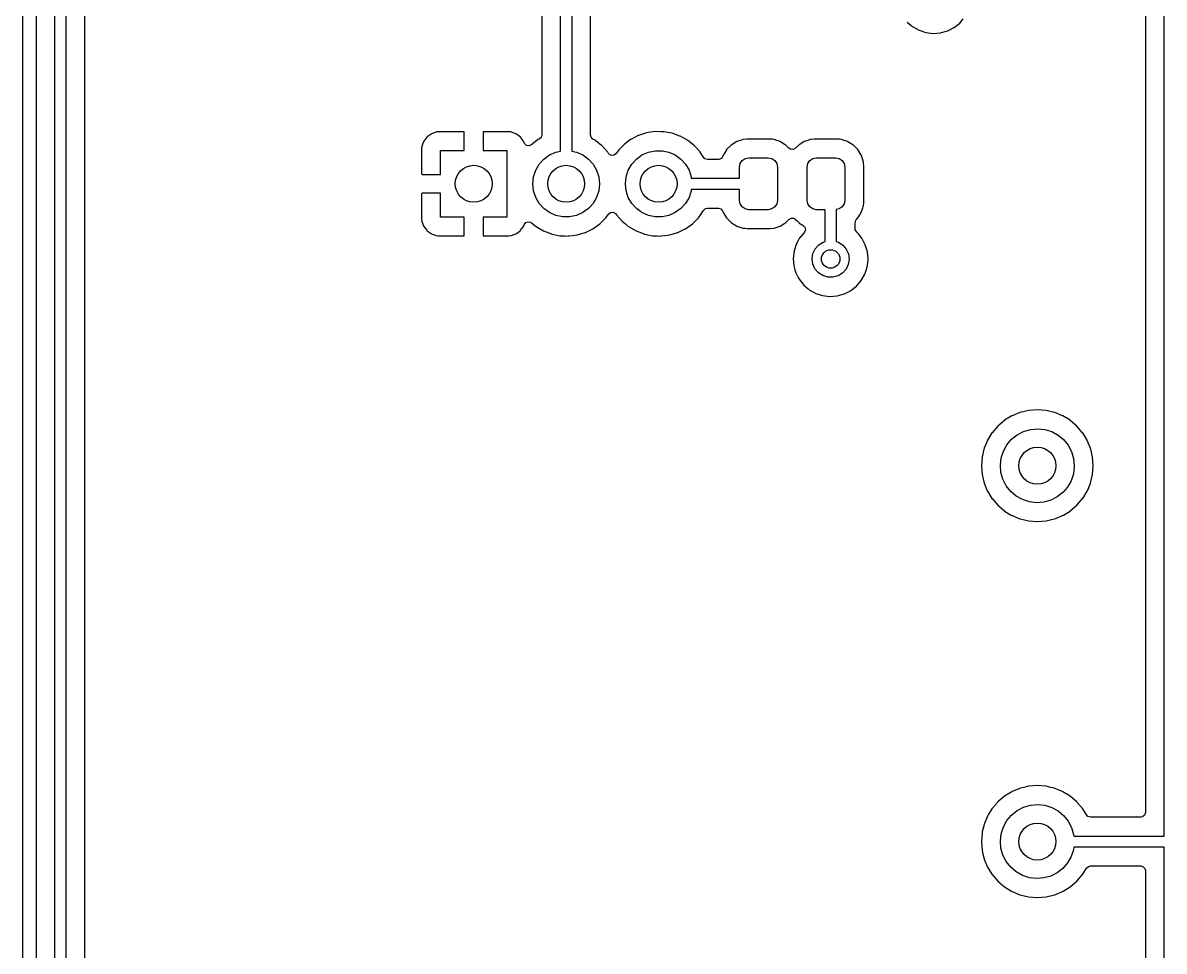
# Model space of a CAD drawing. Extents: x 41 to 172, y -227 to -42.
# Drawn here: x 40.51 to 71.37, y -154.09 to -129 of the extents above; entities that cross this region are included whole.
import ezdxf

# ---------------------------------------------------------------- set-up
doc = ezdxf.new("R2010")
doc.units = 0
doc.layers.add('BLACK', color=7, linetype='CONTINUOUS')

msp = doc.modelspace()

# ---------------------------------------------------------------- linework, layer by layer
at = {"layer": 'BLACK', "linetype": 'CONTINUOUS'}
for p, q in [((40.5135, -226.695), (40.5135, -42.5445)), ((41.379, -222.631), (41.379, -62.611)), ((40.8705, -62.648), (40.8705, -222.549)), ((41.679, -62.6731), (41.679, -222.569)), ((42.1875, -213.513), (42.1875, -62.9359)), ((55.055, -132.467), (55.055, -105.615)), ((55.355, -105.639), (55.355, -132.467)), ((54.5465, -105.942), (54.5465, -132.028)), ((55.8635, -132.03), (55.8635, -106.014)), ((71.3745, -150.98), (71.3745, -127.065)), ((70.866, -127.532), (70.866, -150.345)), ((64.4267, -128.978), (64.5226, -129.06)), ((65.8498, -129.004), (65.9435, -128.895)), ((64.5226, -129.06), (64.5726, -129.102)), ((64.5726, -129.102), (64.7453, -129.199)), ((64.7453, -129.199), (64.9334, -129.26)), ((64.9334, -129.26), (65.1298, -129.283)), ((65.1298, -129.283), (65.1359, -129.283)), ((65.1359, -129.283), (65.3208, -129.268)), ((65.1359, -129.283), (65.1359, -129.283)), ((65.3208, -129.268), (65.3208, -129.268)), ((65.3208, -129.268), (65.327, -129.268)), ((65.327, -129.268), (65.5175, -129.215)), ((65.5175, -129.215), (65.523, -129.212)), ((65.523, -129.212), (65.6885, -129.128)), ((65.523, -129.212), (65.523, -129.212)), ((65.6885, -129.128), (65.694, -129.126)), ((65.6885, -129.128), (65.6885, -129.128)), ((65.694, -129.126), (65.8498, -129.004)), ((51.4493, -132.082), (51.4367, -132.094)), ((51.5514, -132.005), (51.4493, -132.082)), ((51.5669, -131.997), (51.5514, -132.005)), ((51.6874, -131.952), (51.5669, -131.997)), ((51.7026, -131.948), (51.6874, -131.952)), ((51.7535, -131.942), (51.7026, -131.948)), ((51.7603, -131.942), (51.7535, -131.942)), ((52.4375, -131.942), (51.7603, -131.942)), ((52.4451, -131.944), (52.4375, -131.942)), ((52.4465, -131.945), (52.4451, -131.944)), ((52.451, -131.96), (52.4465, -131.945)), ((52.451, -132.45), (52.451, -131.96)), ((52.9607, -131.948), (52.959, -131.956)), ((52.959, -131.956), (52.959, -132.45)), ((52.9619, -131.946), (52.9607, -131.948)), ((52.9771, -131.942), (52.9619, -131.946)), ((53.6497, -131.942), (52.9771, -131.942)), ((53.6565, -131.942), (53.6497, -131.942)), ((53.7074, -131.948), (53.6565, -131.942)), ((53.7226, -131.952), (53.7074, -131.948)), ((53.8431, -131.997), (53.7226, -131.952)), ((53.8586, -132.005), (53.8431, -131.997)), ((53.9607, -132.082), (53.8586, -132.005)), ((53.9733, -132.094), (53.9607, -132.082)), ((54.5465, -132.028), (54.5265, -132.096)), ((55.8786, -132.09), (55.8635, -132.03)), ((57.1527, -132.049), (56.9565, -132.152)), ((57.1573, -132.047), (57.1527, -132.049)), ((57.1527, -132.049), (57.1527, -132.049)), ((57.3775, -131.975), (57.1573, -132.047)), ((57.6064, -131.94), (57.3775, -131.975)), ((57.6116, -131.94), (57.6064, -131.94)), ((57.7606, -131.942), (57.6116, -131.94)), ((57.6116, -131.94), (57.6116, -131.94)), ((57.838, -131.943), (57.7606, -131.942)), ((57.8431, -131.944), (57.838, -131.943)), ((58.0609, -131.983), (57.8431, -131.944)), ((57.8431, -131.944), (57.8431, -131.944)), ((58.066, -131.984), (58.0609, -131.983)), ((58.0609, -131.983), (58.0609, -131.983)), ((58.0709, -131.985), (58.066, -131.984)), ((58.2795, -132.059), (58.0709, -131.985)), ((58.0709, -131.985), (58.0709, -131.985)), ((58.2844, -132.061), (58.2795, -132.059)), ((58.2795, -132.059), (58.2795, -132.059)), ((58.2889, -132.063), (58.2844, -132.061)), ((58.4826, -132.17), (58.2889, -132.063)), ((58.2889, -132.063), (58.2889, -132.063)), ((51.3029, -132.348), (51.2974, -132.399)), ((51.3065, -132.332), (51.3029, -132.348)), ((51.3517, -132.212), (51.3065, -132.332)), ((51.3602, -132.196), (51.3517, -132.212)), ((51.4367, -132.094), (51.3602, -132.196)), ((54.0498, -132.196), (53.9733, -132.094)), ((54.0583, -132.212), (54.0498, -132.196)), ((54.0689, -132.24), (54.0583, -132.212)), ((54.0817, -132.265), (54.0689, -132.24)), ((54.136, -132.311), (54.0817, -132.265)), ((54.2063, -132.32), (54.136, -132.311)), ((54.2661, -132.292), (54.2063, -132.32)), ((54.2667, -132.293), (54.2661, -132.292)), ((54.2954, -132.272), (54.2667, -132.293)), ((54.4477, -132.157), (54.2954, -132.272)), ((54.4519, -132.154), (54.4477, -132.157)), ((54.4477, -132.157), (54.4477, -132.157)), ((54.4787, -132.14), (54.4519, -132.154)), ((54.5265, -132.096), (54.4787, -132.14)), ((55.9286, -132.141), (55.8786, -132.09)), ((55.9871, -132.173), (55.9286, -132.141)), ((56.0049, -132.187), (55.9871, -132.173)), ((56.1648, -132.313), (56.0049, -132.187)), ((56.1689, -132.316), (56.1648, -132.313)), ((56.1648, -132.313), (56.1648, -132.313)), ((56.3248, -132.488), (56.1689, -132.316)), ((56.7322, -132.329), (56.633, -132.433)), ((56.7667, -132.293), (56.7322, -132.329)), ((56.7708, -132.29), (56.7667, -132.293)), ((56.9477, -132.157), (56.7708, -132.29)), ((56.9519, -132.154), (56.9477, -132.157)), ((56.9477, -132.157), (56.9477, -132.157)), ((56.9565, -132.152), (56.9519, -132.154)), ((58.4871, -132.173), (58.4826, -132.17)), ((58.4826, -132.17), (58.4826, -132.17)), ((58.4912, -132.176), (58.4871, -132.173)), ((58.6648, -132.313), (58.4912, -132.176)), ((58.4912, -132.176), (58.4912, -132.176)), ((58.6689, -132.316), (58.6648, -132.313)), ((58.6648, -132.313), (58.6648, -132.313)), ((58.8248, -132.488), (58.6689, -132.316)), ((59.6682, -132.302), (59.5432, -132.427)), ((59.8186, -132.208), (59.6682, -132.302)), ((59.9158, -132.176), (59.8186, -132.208)), ((59.9798, -132.155), (59.9158, -132.176)), ((59.9863, -132.152), (59.9798, -132.155)), ((59.9798, -132.155), (59.9798, -132.155)), ((59.9932, -132.152), (59.9863, -132.152)), ((60.0889, -132.142), (59.9932, -132.152)), ((59.9932, -132.152), (59.9932, -132.152)), ((60.0921, -132.142), (60.0889, -132.142)), ((60.0889, -132.142), (60.0889, -132.142)), ((60.7179, -132.142), (60.0921, -132.142)), ((60.7725, -132.147), (60.7179, -132.142)), ((60.8155, -132.152), (60.7725, -132.147)), ((60.8224, -132.152), (60.8155, -132.152)), ((60.8155, -132.152), (60.8155, -132.152)), ((60.8289, -132.154), (60.8224, -132.152)), ((60.8975, -132.177), (60.8289, -132.154)), ((60.8289, -132.154), (60.8289, -132.154)), ((60.9902, -132.208), (60.8975, -132.177)), ((60.9965, -132.212), (60.9902, -132.208)), ((61.1285, -132.293), (60.9965, -132.212)), ((60.9965, -132.212), (60.9965, -132.212)), ((61.1408, -132.301), (61.1285, -132.293)), ((61.146, -132.306), (61.1408, -132.301)), ((61.2285, -132.388), (61.146, -132.306)), ((61.2736, -132.417), (61.2285, -132.388)), ((61.4067, -132.388), (61.3444, -132.422)), ((61.4081, -132.387), (61.4067, -132.388)), ((61.4932, -132.302), (61.4081, -132.387)), ((61.6436, -132.208), (61.4932, -132.302)), ((61.7408, -132.176), (61.6436, -132.208)), ((61.8048, -132.155), (61.7408, -132.176)), ((61.8113, -132.152), (61.8048, -132.155)), ((61.8048, -132.155), (61.8048, -132.155)), ((61.8182, -132.152), (61.8113, -132.152)), ((61.9138, -132.142), (61.8182, -132.152)), ((61.8182, -132.152), (61.8182, -132.152)), ((61.9139, -132.142), (61.9138, -132.142)), ((61.9171, -132.142), (61.9139, -132.142)), ((62.5429, -132.142), (61.9171, -132.142)), ((62.5975, -132.147), (62.5429, -132.142)), ((62.6405, -132.152), (62.5975, -132.147)), ((62.6474, -132.152), (62.6405, -132.152)), ((62.6405, -132.152), (62.6405, -132.152)), ((62.6539, -132.154), (62.6474, -132.152)), ((62.7225, -132.177), (62.6539, -132.154)), ((62.6539, -132.154), (62.6539, -132.154)), ((62.8152, -132.208), (62.7225, -132.177)), ((62.8215, -132.212), (62.8152, -132.208)), ((62.9535, -132.293), (62.8215, -132.212)), ((62.8215, -132.212), (62.8215, -132.212)), ((62.9658, -132.301), (62.9535, -132.293)), ((63.091, -132.426), (62.9658, -132.301)), ((51.2974, -132.399), (51.297, -132.405)), ((51.297, -132.405), (51.297, -133.078)), ((51.805, -133.096), (51.805, -132.45)), ((51.805, -132.45), (52.451, -132.45)), ((52.959, -132.45), (53.605, -132.45)), ((53.605, -132.45), (53.605, -134.25)), ((54.4769, -132.821), (54.6028, -132.681)), ((54.6028, -132.681), (54.755, -132.571)), ((54.755, -132.571), (54.9269, -132.494)), ((54.9269, -132.494), (55.055, -132.467)), ((55.355, -132.467), (55.4831, -132.494)), ((55.4831, -132.494), (55.655, -132.571)), ((55.655, -132.571), (55.8072, -132.681)), ((55.8072, -132.681), (55.9331, -132.821)), ((56.3276, -132.492), (56.3248, -132.488)), ((56.35, -132.527), (56.3276, -132.492)), ((56.3276, -132.492), (56.3276, -132.492)), ((56.3707, -132.551), (56.35, -132.527)), ((56.4344, -132.582), (56.3707, -132.551)), ((56.5049, -132.574), (56.4344, -132.582)), ((56.5598, -132.529), (56.5049, -132.574)), ((56.6066, -132.461), (56.5598, -132.529)), ((56.633, -132.433), (56.6066, -132.461)), ((56.9769, -132.821), (57.1028, -132.681)), ((57.1028, -132.681), (57.255, -132.571)), ((57.255, -132.571), (57.4269, -132.494)), ((57.4269, -132.494), (57.6109, -132.455)), ((57.6109, -132.455), (57.7991, -132.455)), ((57.7991, -132.455), (57.9831, -132.494)), ((57.9831, -132.494), (58.155, -132.571)), ((58.155, -132.571), (58.3072, -132.681)), ((58.3072, -132.681), (58.4331, -132.821)), ((58.8276, -132.492), (58.8248, -132.488)), ((58.9194, -132.634), (58.8276, -132.492)), ((58.8276, -132.492), (58.8276, -132.492)), ((58.9571, -132.671), (58.9194, -132.634)), ((59.0252, -132.691), (58.9571, -132.671)), ((59.3215, -132.691), (59.0252, -132.691)), ((59.3351, -132.691), (59.3215, -132.691)), ((59.4007, -132.664), (59.3351, -132.691)), ((59.4411, -132.605), (59.4007, -132.664)), ((59.4414, -132.604), (59.4411, -132.605)), ((59.4504, -132.577), (59.4414, -132.604)), ((59.4729, -132.541), (59.4504, -132.577)), ((59.5394, -132.433), (59.4729, -132.541)), ((59.5432, -132.427), (59.5394, -132.433)), ((59.5394, -132.433), (59.5394, -132.433)), ((59.9657, -132.723), (60.0468, -132.669)), ((60.0468, -132.669), (60.1425, -132.65)), ((60.1425, -132.65), (60.6675, -132.65)), ((60.6675, -132.65), (60.7632, -132.669)), ((60.7632, -132.669), (60.8443, -132.723)), ((61.3444, -132.422), (61.2736, -132.417)), ((61.7907, -132.723), (61.8718, -132.669)), ((61.8718, -132.669), (61.9675, -132.65)), ((61.9675, -132.65), (62.4925, -132.65)), ((62.4925, -132.65), (62.5882, -132.669)), ((62.5882, -132.669), (62.6693, -132.723)), ((63.184, -132.576), (63.091, -132.426)), ((63.1864, -132.583), (63.184, -132.576)), ((63.2367, -132.734), (63.1864, -132.583)), ((54.3247, -133.163), (54.3828, -132.984)), ((54.3828, -132.984), (54.4769, -132.821)), ((55.9331, -132.821), (56.0272, -132.984)), ((56.0272, -132.984), (56.0853, -133.163)), ((56.8247, -133.163), (56.8828, -132.984)), ((56.8828, -132.984), (56.9769, -132.821)), ((58.4331, -132.821), (58.5272, -132.984)), ((58.5272, -132.984), (58.5853, -133.163)), ((59.8925, -132.9), (59.9115, -132.804)), ((59.8925, -133.2), (59.8925, -132.9)), ((59.9115, -132.804), (59.9657, -132.723)), ((60.8443, -132.723), (60.8985, -132.804)), ((60.8985, -132.804), (60.9175, -132.9)), ((60.9175, -132.9), (60.9175, -133.8)), ((61.7175, -132.9), (61.7365, -132.804)), ((61.7175, -133.8), (61.7175, -132.9)), ((61.7365, -132.804), (61.7907, -132.723)), ((62.6693, -132.723), (62.7235, -132.804)), ((62.7235, -132.804), (62.7425, -132.9)), ((62.7425, -132.9), (62.7425, -133.8)), ((63.24, -132.744), (63.2367, -132.734)), ((63.2407, -132.751), (63.24, -132.744)), ((63.2485, -132.826), (63.2407, -132.751)), ((63.2407, -132.751), (63.2407, -132.751)), ((63.251, -132.85), (63.2485, -132.826)), ((63.251, -133.85), (63.251, -132.85)), ((51.297, -133.078), (51.3015, -133.093)), ((51.3015, -133.093), (51.3029, -133.094)), ((51.3029, -133.094), (51.3105, -133.096)), ((51.3105, -133.096), (51.805, -133.096)), ((54.305, -133.35), (54.3247, -133.163)), ((56.0853, -133.163), (56.105, -133.35)), ((56.805, -133.35), (56.8247, -133.163)), ((58.5853, -133.163), (58.5892, -133.2)), ((58.5892, -133.2), (59.8925, -133.2)), ((51.2987, -133.61), (51.297, -133.618)), ((51.297, -133.618), (51.297, -134.295)), ((51.2999, -133.608), (51.2987, -133.61)), ((51.3151, -133.604), (51.2999, -133.608)), ((51.805, -133.604), (51.3151, -133.604)), ((51.805, -134.25), (51.805, -133.604)), ((54.3247, -133.537), (54.305, -133.35)), ((54.3828, -133.716), (54.3247, -133.537)), ((56.0853, -133.537), (56.0272, -133.716)), ((56.105, -133.35), (56.0853, -133.537)), ((56.8247, -133.537), (56.805, -133.35)), ((56.8828, -133.716), (56.8247, -133.537)), ((58.5853, -133.537), (58.5272, -133.716)), ((58.5892, -133.5), (58.5853, -133.537)), ((59.8925, -133.5), (58.5892, -133.5)), ((59.8925, -133.8), (59.8925, -133.5)), ((54.4769, -133.879), (54.3828, -133.716)), ((54.6028, -134.019), (54.4769, -133.879)), ((55.9331, -133.879), (55.8072, -134.019)), ((56.0272, -133.716), (55.9331, -133.879)), ((56.9769, -133.879), (56.8828, -133.716)), ((57.1028, -134.019), (56.9769, -133.879)), ((58.4331, -133.879), (58.3072, -134.019)), ((58.5272, -133.716), (58.4331, -133.879)), ((59.9115, -133.896), (59.8925, -133.8)), ((59.9657, -133.977), (59.9115, -133.896)), ((60.8985, -133.896), (60.8443, -133.977)), ((60.9175, -133.8), (60.8985, -133.896)), ((61.7365, -133.896), (61.7175, -133.8)), ((61.7907, -133.977), (61.7365, -133.896)), ((62.7235, -133.896), (62.6693, -133.977)), ((62.7425, -133.8), (62.7235, -133.896)), ((63.241, -133.948), (63.2507, -133.854)), ((63.2507, -133.854), (63.251, -133.85)), ((54.755, -134.129), (54.6028, -134.019)), ((54.9269, -134.206), (54.755, -134.129)), ((55.1109, -134.245), (54.9269, -134.206)), ((55.2991, -134.245), (55.1109, -134.245)), ((55.4831, -134.206), (55.2991, -134.245)), ((55.655, -134.129), (55.4831, -134.206)), ((55.8072, -134.019), (55.655, -134.129)), ((56.2813, -134.266), (56.3504, -134.17)), ((56.3504, -134.17), (56.4064, -134.126)), ((56.4064, -134.126), (56.4771, -134.12)), ((56.4771, -134.12), (56.54, -134.153)), ((56.54, -134.153), (56.5601, -134.178)), ((56.5601, -134.178), (56.5618, -134.18)), ((56.5618, -134.18), (56.5618, -134.18)), ((56.5618, -134.18), (56.5645, -134.185)), ((56.5645, -134.185), (56.7161, -134.36)), ((57.255, -134.129), (57.1028, -134.019)), ((57.4269, -134.206), (57.255, -134.129)), ((57.6109, -134.245), (57.4269, -134.206)), ((57.7991, -134.245), (57.6109, -134.245)), ((57.9831, -134.206), (57.7991, -134.245)), ((58.155, -134.129), (57.9831, -134.206)), ((58.3072, -134.019), (58.155, -134.129)), ((58.7813, -134.266), (58.8429, -134.18)), ((58.8429, -134.18), (58.9134, -134.082)), ((58.9134, -134.082), (58.9165, -134.078)), ((58.9134, -134.082), (58.9134, -134.082)), ((58.9165, -134.078), (58.9187, -134.073)), ((58.9187, -134.073), (58.921, -134.07)), ((58.921, -134.07), (58.9732, -134.022)), ((58.9732, -134.022), (59.029, -134.008)), ((59.029, -134.008), (59.3216, -134.008)), ((59.3216, -134.008), (59.3898, -134.029)), ((59.3898, -134.029), (59.4363, -134.082)), ((59.4363, -134.082), (59.4412, -134.095)), ((59.4412, -134.095), (59.4486, -134.117)), ((59.4486, -134.117), (59.4486, -134.117)), ((59.4486, -134.117), (59.4509, -134.124)), ((59.4509, -134.124), (59.544, -134.274)), ((60.0468, -134.031), (59.9657, -133.977)), ((60.1425, -134.05), (60.0468, -134.031)), ((60.6675, -134.05), (60.1425, -134.05)), ((60.7632, -134.031), (60.6675, -134.05)), ((60.8443, -133.977), (60.7632, -134.031)), ((61.8718, -134.031), (61.7907, -133.977)), ((61.9675, -134.05), (61.8718, -134.031)), ((62.207, -134.05), (61.9675, -134.05)), ((62.207, -134.91), (62.207, -134.05)), ((62.5882, -134.031), (62.507, -134.047)), ((62.507, -134.047), (62.507, -134.91)), ((62.6693, -133.977), (62.5882, -134.031)), ((63.0918, -134.273), (63.1425, -134.191)), ((63.1425, -134.191), (63.1808, -134.129)), ((63.1808, -134.129), (63.1846, -134.123)), ((63.1808, -134.129), (63.1808, -134.129)), ((63.1846, -134.123), (63.2242, -134.003)), ((63.2242, -134.003), (63.2381, -133.961)), ((63.2381, -133.961), (63.2403, -133.955)), ((63.2381, -133.961), (63.2381, -133.961)), ((63.2403, -133.955), (63.241, -133.948)), ((51.297, -134.295), (51.2974, -134.301)), ((51.2974, -134.301), (51.3029, -134.352)), ((51.3029, -134.352), (51.3065, -134.368)), ((51.3065, -134.368), (51.3517, -134.488)), ((51.3517, -134.488), (51.3602, -134.504)), ((51.3602, -134.504), (51.4367, -134.606)), ((52.451, -134.25), (51.805, -134.25)), ((52.451, -134.744), (52.451, -134.25)), ((53.605, -134.25), (52.959, -134.25)), ((52.959, -134.25), (52.959, -134.74)), ((53.9733, -134.606), (54.0498, -134.504)), ((54.0498, -134.504), (54.0583, -134.488)), ((54.0583, -134.488), (54.0703, -134.456)), ((54.0703, -134.456), (54.1129, -134.399)), ((54.1129, -134.399), (54.1795, -134.375)), ((54.1795, -134.375), (54.2488, -134.39)), ((54.2488, -134.39), (54.2687, -134.403)), ((54.2687, -134.403), (54.3943, -134.508)), ((54.3943, -134.508), (54.5943, -134.625)), ((55.9287, -134.564), (56.1172, -134.429)), ((56.1172, -134.429), (56.2813, -134.266)), ((56.7161, -134.36), (56.8074, -134.436)), ((56.8074, -134.436), (56.8736, -134.491)), ((56.8736, -134.491), (56.8943, -134.508)), ((56.8943, -134.508), (57.0943, -134.625)), ((58.4287, -134.564), (58.6172, -134.429)), ((58.6172, -134.429), (58.7813, -134.266)), ((59.544, -134.274), (59.6692, -134.399)), ((59.6692, -134.399), (59.6754, -134.403)), ((59.6754, -134.403), (59.6754, -134.403)), ((59.6754, -134.403), (59.8132, -134.488)), ((59.8132, -134.488), (59.8198, -134.492)), ((59.8198, -134.492), (59.8988, -134.518)), ((59.8988, -134.518), (59.9811, -134.546)), ((59.9811, -134.546), (59.9811, -134.546)), ((59.9811, -134.546), (59.9876, -134.548)), ((59.9876, -134.548), (59.9945, -134.548)), ((59.9945, -134.548), (59.9945, -134.548)), ((59.9945, -134.548), (60.0375, -134.553)), ((60.0375, -134.553), (60.0921, -134.558)), ((60.7211, -134.558), (60.8168, -134.548)), ((60.8168, -134.548), (60.8168, -134.548)), ((60.8168, -134.548), (60.8237, -134.548)), ((60.8237, -134.548), (60.8302, -134.545)), ((60.8302, -134.545), (60.9623, -134.501)), ((60.8302, -134.545), (60.8302, -134.545)), ((60.9623, -134.501), (60.9914, -134.492)), ((60.9914, -134.492), (61.1418, -134.398)), ((61.1418, -134.398), (61.2283, -134.312)), ((61.2283, -134.312), (61.2906, -134.278)), ((61.2906, -134.278), (61.3614, -134.283)), ((61.3614, -134.283), (61.4065, -134.312)), ((61.4065, -134.312), (61.4472, -134.352)), ((61.4472, -134.352), (61.4942, -134.399)), ((61.4942, -134.399), (61.5004, -134.403)), ((61.5004, -134.403), (61.5004, -134.403)), ((61.5004, -134.403), (61.6145, -134.473)), ((61.6145, -134.473), (61.6619, -134.526)), ((61.6619, -134.526), (61.6734, -134.596)), ((63.0155, -134.402), (63.0355, -134.334)), ((63.0155, -134.559), (63.0155, -134.402)), ((63.0355, -134.334), (63.0523, -134.313)), ((63.0523, -134.313), (63.0866, -134.278)), ((63.0866, -134.278), (63.0918, -134.273)), ((51.4367, -134.606), (51.4493, -134.618)), ((51.4493, -134.618), (51.5514, -134.695)), ((51.5514, -134.695), (51.5669, -134.703)), ((51.5669, -134.703), (51.6874, -134.748)), ((51.6874, -134.748), (51.7026, -134.752)), ((51.7026, -134.752), (51.7535, -134.758)), ((51.7535, -134.758), (51.7603, -134.758)), ((51.7603, -134.758), (52.4329, -134.758)), ((52.4329, -134.758), (52.4481, -134.754)), ((52.4481, -134.754), (52.4493, -134.752)), ((52.4493, -134.752), (52.451, -134.744)), ((52.959, -134.74), (52.9635, -134.755)), ((52.9635, -134.755), (52.9649, -134.756)), ((52.9649, -134.756), (52.9725, -134.758)), ((52.9725, -134.758), (53.6497, -134.758)), ((53.6497, -134.758), (53.6565, -134.758)), ((53.6565, -134.758), (53.7074, -134.752)), ((53.7074, -134.752), (53.7226, -134.748)), ((53.7226, -134.748), (53.8431, -134.703)), ((53.8431, -134.703), (53.8586, -134.695)), ((53.8586, -134.695), (53.9607, -134.618)), ((53.9607, -134.618), (53.9733, -134.606)), ((54.5943, -134.625), (54.8107, -134.707)), ((54.8107, -134.707), (54.8158, -134.708)), ((54.8158, -134.708), (54.8158, -134.708)), ((54.8158, -134.708), (54.8688, -134.719)), ((54.8688, -134.719), (55.0377, -134.753)), ((55.0377, -134.753), (55.1683, -134.758)), ((55.1683, -134.758), (55.2639, -134.762)), ((55.2639, -134.762), (55.264, -134.762)), ((55.264, -134.762), (55.2691, -134.762)), ((55.2691, -134.762), (55.2742, -134.761)), ((55.2742, -134.761), (55.3737, -134.748)), ((55.2742, -134.761), (55.2742, -134.761)), ((55.3737, -134.748), (55.4988, -134.732)), ((55.4988, -134.732), (55.5038, -134.731)), ((55.5038, -134.731), (55.7157, -134.667)), ((55.5038, -134.731), (55.5038, -134.731)), ((55.7157, -134.667), (55.7207, -134.666)), ((55.7207, -134.666), (55.7253, -134.664)), ((55.7253, -134.664), (55.924, -134.566)), ((55.924, -134.566), (55.9241, -134.566)), ((55.9241, -134.566), (55.9287, -134.564)), ((57.0943, -134.625), (57.3107, -134.707)), ((57.3107, -134.707), (57.3158, -134.708)), ((57.3158, -134.708), (57.3158, -134.708)), ((57.3158, -134.708), (57.3688, -134.719)), ((57.3688, -134.719), (57.5377, -134.753)), ((57.5377, -134.753), (57.6683, -134.758)), ((57.6683, -134.758), (57.7639, -134.762)), ((57.7639, -134.762), (57.764, -134.762)), ((57.764, -134.762), (57.7691, -134.762)), ((57.7691, -134.762), (57.7742, -134.761)), ((57.7742, -134.761), (57.8737, -134.748)), ((57.7742, -134.761), (57.7742, -134.761)), ((57.8737, -134.748), (57.9988, -134.732)), ((57.9988, -134.732), (58.0038, -134.731)), ((58.0038, -134.731), (58.2157, -134.667)), ((58.0038, -134.731), (58.0038, -134.731)), ((58.2157, -134.667), (58.2207, -134.666)), ((58.2207, -134.666), (58.2253, -134.664)), ((58.2253, -134.664), (58.424, -134.566)), ((58.424, -134.566), (58.4241, -134.566)), ((58.4241, -134.566), (58.4287, -134.564)), ((60.0921, -134.558), (60.7179, -134.558)), ((60.7179, -134.558), (60.7211, -134.558)), ((60.7211, -134.558), (60.7211, -134.558)), ((61.5179, -134.815), (61.451, -134.936)), ((61.5208, -134.809), (61.5179, -134.815)), ((61.5179, -134.815), (61.5179, -134.815)), ((61.6449, -134.662), (61.5208, -134.809)), ((61.6734, -134.596), (61.6449, -134.662)), ((63.0214, -134.597), (63.0155, -134.559)), ((63.0612, -134.656), (63.0214, -134.597)), ((63.0667, -134.66), (63.0612, -134.656)), ((63.0761, -134.668), (63.0667, -134.66)), ((63.08, -134.673), (63.0761, -134.668)), ((63.1049, -134.703), (63.08, -134.673)), ((63.08, -134.673), (63.08, -134.673)), ((63.2011, -134.821), (63.1049, -134.703)), ((63.2939, -134.996), (63.2011, -134.821)), ((61.3658, -135.171), (61.3437, -135.368)), ((61.3687, -135.162), (61.3658, -135.171)), ((61.4237, -134.989), (61.3687, -135.162)), ((61.4256, -134.983), (61.4237, -134.989)), ((61.4237, -134.989), (61.4237, -134.989)), ((61.451, -134.936), (61.4256, -134.983)), ((61.8788, -135.236), (61.9391, -135.107)), ((61.9391, -135.107), (62.0329, -135.001)), ((62.0329, -135.001), (62.1528, -134.926)), ((62.1528, -134.926), (62.207, -134.91)), ((62.507, -134.91), (62.5667, -134.928)), ((62.5667, -134.928), (62.6857, -135.005)), ((62.6857, -135.005), (62.7782, -135.113)), ((62.7782, -135.113), (62.8369, -135.242)), ((63.3196, -135.081), (63.2939, -134.996)), ((63.3453, -135.166), (63.3196, -135.081)), ((63.3511, -135.185), (63.3453, -135.166)), ((61.3437, -135.368), (61.3442, -135.374)), ((61.3442, -135.374), (61.3589, -135.549)), ((61.857, -135.376), (61.8788, -135.236)), ((61.8754, -135.516), (61.857, -135.376)), ((62.8569, -135.394), (62.8333, -135.534)), ((62.8369, -135.242), (62.857, -135.382)), ((62.857, -135.382), (62.8569, -135.394)), ((63.3452, -135.607), (63.37, -135.41)), ((63.3704, -135.382), (63.3511, -135.185)), ((63.37, -135.41), (63.3704, -135.382)), ((61.3589, -135.549), (61.3603, -135.565)), ((61.3603, -135.565), (61.362, -135.571)), ((61.362, -135.571), (61.3914, -135.673)), ((61.3914, -135.673), (61.4148, -135.755)), ((61.4148, -135.755), (61.4176, -135.761)), ((61.4176, -135.761), (61.4801, -135.882)), ((61.9325, -135.646), (61.8754, -135.516)), ((62.0237, -135.755), (61.9325, -135.646)), ((62.1417, -135.833), (62.0237, -135.755)), ((62.6764, -135.767), (62.5556, -135.841)), ((62.7715, -135.662), (62.6764, -135.767)), ((62.8333, -135.534), (62.7715, -135.662)), ((63.2828, -135.794), (63.3452, -135.607)), ((61.4801, -135.882), (61.5052, -135.931)), ((61.5052, -135.931), (61.628, -136.086)), ((61.628, -136.086), (61.6327, -136.09)), ((61.6327, -136.09), (61.6327, -136.09)), ((61.6327, -136.09), (61.7502, -136.19)), ((62.2771, -135.876), (62.1417, -135.833)), ((62.4188, -135.878), (62.2771, -135.876)), ((62.5556, -135.841), (62.4188, -135.878)), ((63.0558, -136.116), (63.1851, -135.966)), ((63.1851, -135.966), (63.2828, -135.794)), ((61.7502, -136.19), (61.7786, -136.214)), ((61.7786, -136.214), (61.9513, -136.311)), ((61.9513, -136.311), (62.1394, -136.372)), ((62.1394, -136.372), (62.3358, -136.395)), ((62.3358, -136.395), (62.3419, -136.395)), ((62.3419, -136.395), (62.5268, -136.38)), ((62.3419, -136.395), (62.3419, -136.395)), ((62.5268, -136.38), (62.5268, -136.38)), ((62.5268, -136.38), (62.533, -136.38)), ((62.533, -136.38), (62.7235, -136.327)), ((62.7235, -136.327), (62.729, -136.324)), ((62.729, -136.324), (62.8945, -136.24)), ((62.729, -136.324), (62.729, -136.324)), ((62.8945, -136.24), (62.9, -136.238)), ((62.8945, -136.24), (62.8945, -136.24)), ((62.9, -136.238), (63.0558, -136.116)), ((67.7035, -139.477), (67.5997, -139.502)), ((67.7083, -139.475), (67.7035, -139.477)), ((67.7035, -139.477), (67.7035, -139.477)), ((67.945, -139.457), (67.7083, -139.475)), ((68.1817, -139.475), (67.945, -139.457)), ((68.1865, -139.477), (68.1817, -139.475)), ((68.2903, -139.502), (68.1865, -139.477)), ((68.1865, -139.477), (68.1865, -139.477)), ((67.0556, -139.746), (66.875, -139.9)), ((67.0598, -139.743), (67.0556, -139.746)), ((67.2538, -139.624), (67.0598, -139.743)), ((67.0598, -139.743), (67.0598, -139.743)), ((67.258, -139.622), (67.2538, -139.624)), ((67.2626, -139.62), (67.258, -139.622)), ((67.4728, -139.533), (67.2626, -139.62)), ((67.2626, -139.62), (67.2626, -139.62)), ((67.4774, -139.531), (67.4728, -139.533)), ((67.4728, -139.533), (67.4728, -139.533)), ((67.5997, -139.502), (67.4774, -139.531)), ((68.4126, -139.531), (68.2903, -139.502)), ((68.4172, -139.533), (68.4126, -139.531)), ((68.6274, -139.62), (68.4172, -139.533)), ((68.4172, -139.533), (68.4172, -139.533)), ((68.632, -139.622), (68.6274, -139.62)), ((68.6274, -139.62), (68.6274, -139.62)), ((68.6362, -139.624), (68.632, -139.622)), ((68.8302, -139.743), (68.6362, -139.624)), ((68.8344, -139.746), (68.8302, -139.743)), ((68.8302, -139.743), (68.8302, -139.743)), ((69.015, -139.9), (68.8344, -139.746)), ((66.7182, -140.085), (66.6283, -140.231)), ((66.7208, -140.081), (66.7182, -140.085)), ((66.7182, -140.085), (66.7182, -140.085)), ((66.875, -139.9), (66.7208, -140.081)), ((67.3974, -140.133), (67.5704, -140.043)), ((67.5704, -140.043), (67.7576, -139.988)), ((67.7576, -139.988), (67.952, -139.97)), ((67.952, -139.97), (68.1461, -139.99)), ((68.1461, -139.99), (68.3325, -140.048)), ((68.3325, -140.048), (68.5042, -140.141)), ((69.1692, -140.081), (69.015, -139.9)), ((69.1718, -140.085), (69.1692, -140.081)), ((69.2617, -140.231), (69.1718, -140.085)), ((69.1718, -140.085), (69.1718, -140.085)), ((66.5949, -140.288), (66.508, -140.497)), ((66.5968, -140.283), (66.5949, -140.288)), ((66.5949, -140.288), (66.5949, -140.288)), ((66.6283, -140.231), (66.5968, -140.283)), ((67.0259, -140.576), (67.1199, -140.405)), ((67.1199, -140.405), (67.2453, -140.256)), ((67.2453, -140.256), (67.3974, -140.133)), ((68.5042, -140.141), (68.6546, -140.265)), ((68.6546, -140.265), (68.7779, -140.417)), ((68.7779, -140.417), (68.8695, -140.589)), ((69.2932, -140.283), (69.2617, -140.231)), ((69.2951, -140.288), (69.2932, -140.283)), ((69.382, -140.497), (69.2951, -140.288)), ((69.2951, -140.288), (69.2951, -140.288)), ((66.502, -140.519), (66.4518, -140.728)), ((66.5059, -140.502), (66.502, -140.519)), ((66.508, -140.497), (66.5059, -140.502)), ((66.9669, -140.762), (67.0259, -140.576)), ((68.8695, -140.589), (68.926, -140.776)), ((69.3841, -140.502), (69.382, -140.497)), ((69.388, -140.519), (69.3841, -140.502)), ((69.4382, -140.728), (69.388, -140.519)), ((66.4505, -140.733), (66.4318, -140.97)), ((66.4318, -140.97), (66.4505, -141.207)), ((66.4518, -140.728), (66.4505, -140.733)), ((66.9451, -140.956), (66.9669, -140.762)), ((66.9614, -141.151), (66.9451, -140.956)), ((68.9446, -140.998), (68.9201, -141.192)), ((68.926, -140.776), (68.945, -140.97)), ((68.945, -140.97), (68.9446, -140.998)), ((69.4395, -140.733), (69.4382, -140.728)), ((69.4582, -140.97), (69.4395, -140.733)), ((69.4395, -141.207), (69.4582, -140.97)), ((66.4505, -141.207), (66.5059, -141.438)), ((67.0152, -141.338), (66.9614, -141.151)), ((67.1044, -141.512), (67.0152, -141.338)), ((68.9201, -141.192), (68.8585, -141.377)), ((69.3841, -141.438), (69.4395, -141.207)), ((66.5059, -141.438), (66.5078, -141.442)), ((66.5078, -141.442), (66.5078, -141.442)), ((66.5078, -141.442), (66.5925, -141.647)), ((66.5925, -141.647), (66.5968, -141.657)), ((67.2257, -141.665), (67.1044, -141.512)), ((68.7621, -141.546), (68.6346, -141.694)), ((68.8585, -141.377), (68.7621, -141.546)), ((69.2932, -141.657), (69.2975, -141.647)), ((69.2975, -141.647), (69.3822, -141.442)), ((69.3822, -141.442), (69.3841, -141.438)), ((69.3822, -141.442), (69.3822, -141.442)), ((66.5968, -141.657), (66.5993, -141.661)), ((66.5993, -141.661), (66.7182, -141.855)), ((66.7182, -141.855), (66.7182, -141.855)), ((66.7182, -141.855), (66.7208, -141.859)), ((66.7208, -141.859), (66.875, -142.04)), ((67.3743, -141.791), (67.2257, -141.665)), ((67.5447, -141.886), (67.3743, -141.791)), ((67.7303, -141.947), (67.5447, -141.886)), ((67.9241, -141.97), (67.7303, -141.947)), ((68.1186, -141.955), (67.9241, -141.97)), ((68.3066, -141.902), (68.1186, -141.955)), ((68.4808, -141.814), (68.3066, -141.902)), ((68.6346, -141.694), (68.4808, -141.814)), ((69.015, -142.04), (69.1692, -141.859)), ((69.1692, -141.859), (69.1718, -141.855)), ((69.1718, -141.855), (69.2907, -141.661)), ((69.1718, -141.855), (69.1718, -141.855)), ((69.2907, -141.661), (69.2932, -141.657)), ((66.875, -142.04), (67.0556, -142.194)), ((67.0556, -142.194), (67.0598, -142.197)), ((67.0598, -142.197), (67.0598, -142.197)), ((67.0598, -142.197), (67.2416, -142.308)), ((68.6484, -142.308), (68.8302, -142.197)), ((68.8302, -142.197), (68.8344, -142.194)), ((68.8302, -142.197), (68.8302, -142.197)), ((68.8344, -142.194), (69.015, -142.04)), ((67.2416, -142.308), (67.258, -142.318)), ((67.258, -142.318), (67.2626, -142.32)), ((67.2626, -142.32), (67.2626, -142.32)), ((67.2626, -142.32), (67.4728, -142.407)), ((67.4728, -142.407), (67.4774, -142.409)), ((67.4774, -142.409), (67.5576, -142.428)), ((67.5576, -142.428), (67.7035, -142.463)), ((67.7035, -142.463), (67.7035, -142.463)), ((67.7035, -142.463), (67.7083, -142.465)), ((67.7083, -142.465), (67.945, -142.483)), ((67.945, -142.483), (68.1817, -142.465)), ((68.1817, -142.465), (68.1865, -142.463)), ((68.1865, -142.463), (68.3324, -142.428)), ((68.1865, -142.463), (68.1865, -142.463)), ((68.3324, -142.428), (68.4126, -142.409)), ((68.4126, -142.409), (68.4172, -142.407)), ((68.4172, -142.407), (68.6274, -142.32)), ((68.6274, -142.32), (68.632, -142.318)), ((68.6274, -142.32), (68.6274, -142.32)), ((68.632, -142.318), (68.6484, -142.308)), ((67.5771, -149.667), (67.4774, -149.691)), ((67.7035, -149.637), (67.5771, -149.667)), ((67.7083, -149.635), (67.7035, -149.637)), ((67.7035, -149.637), (67.7035, -149.637)), ((67.945, -149.617), (67.7083, -149.635)), ((68.1817, -149.635), (67.945, -149.617)), ((68.1865, -149.637), (68.1817, -149.635)), ((68.3129, -149.667), (68.1865, -149.637)), ((68.1865, -149.637), (68.1865, -149.637)), ((68.4126, -149.691), (68.3129, -149.667)), ((67.0556, -149.906), (66.9219, -150.02)), ((67.0598, -149.903), (67.0556, -149.906)), ((67.2538, -149.784), (67.0598, -149.903)), ((67.0598, -149.903), (67.0598, -149.903)), ((67.258, -149.782), (67.2538, -149.784)), ((67.2626, -149.78), (67.258, -149.782)), ((67.4728, -149.693), (67.2626, -149.78)), ((67.2626, -149.78), (67.2626, -149.78)), ((67.4774, -149.691), (67.4728, -149.693)), ((67.4728, -149.693), (67.4728, -149.693)), ((68.4172, -149.693), (68.4126, -149.691)), ((68.6274, -149.78), (68.4172, -149.693)), ((68.4172, -149.693), (68.4172, -149.693)), ((68.632, -149.782), (68.6274, -149.78)), ((68.6274, -149.78), (68.6274, -149.78)), ((68.6362, -149.784), (68.632, -149.782)), ((68.8302, -149.903), (68.6362, -149.784)), ((68.8344, -149.906), (68.8302, -149.903)), ((68.8302, -149.903), (68.8302, -149.903)), ((68.9681, -150.02), (68.8344, -149.906)), ((66.7182, -150.245), (66.6162, -150.411)), ((66.7208, -150.241), (66.7182, -150.245)), ((66.7182, -150.245), (66.7182, -150.245)), ((66.8655, -150.071), (66.7208, -150.241)), ((66.8718, -150.064), (66.8655, -150.071)), ((66.875, -150.06), (66.8718, -150.064)), ((66.8878, -150.049), (66.875, -150.06)), ((66.9219, -150.02), (66.8878, -150.049)), ((67.2453, -150.416), (67.3974, -150.293)), ((67.3974, -150.293), (67.5704, -150.203)), ((67.5704, -150.203), (67.7576, -150.148)), ((67.7576, -150.148), (67.952, -150.13)), ((67.952, -150.13), (68.1461, -150.15)), ((68.1461, -150.15), (68.3325, -150.208)), ((68.3325, -150.208), (68.5042, -150.301)), ((69.0022, -150.049), (68.9681, -150.02)), ((69.015, -150.06), (69.0022, -150.049)), ((69.0182, -150.064), (69.015, -150.06)), ((69.0245, -150.071), (69.0182, -150.064)), ((69.1692, -150.241), (69.0245, -150.071)), ((69.1718, -150.245), (69.1692, -150.241)), ((69.2738, -150.411), (69.1718, -150.245)), ((69.1718, -150.245), (69.1718, -150.245)), ((66.5949, -150.448), (66.5148, -150.641)), ((66.5968, -150.443), (66.5949, -150.448)), ((66.5949, -150.448), (66.5949, -150.448)), ((66.6162, -150.411), (66.5968, -150.443)), ((67.0259, -150.736), (67.1199, -150.565)), ((67.1199, -150.565), (67.2453, -150.416)), ((68.5042, -150.301), (68.6546, -150.425)), ((68.6546, -150.425), (68.7779, -150.577)), ((68.7779, -150.577), (68.8695, -150.749)), ((69.3131, -150.451), (69.2738, -150.411)), ((69.3812, -150.471), (69.3131, -150.451)), ((70.74, -150.471), (69.3812, -150.471)), ((70.7923, -150.46), (70.74, -150.471)), ((70.846, -150.414), (70.7923, -150.46)), ((70.866, -150.345), (70.846, -150.414)), ((66.4505, -150.893), (66.4318, -151.13)), ((66.4572, -150.865), (66.4505, -150.893)), ((66.5047, -150.667), (66.4572, -150.865)), ((66.5059, -150.662), (66.5047, -150.667)), ((66.5148, -150.641), (66.5059, -150.662)), ((66.9669, -150.922), (67.0259, -150.736)), ((68.8695, -150.749), (68.926, -150.936)), ((66.4318, -151.13), (66.4322, -151.135)), ((66.4322, -151.135), (66.4324, -151.137)), ((66.4324, -151.137), (66.4505, -151.367)), ((66.9451, -151.116), (66.9669, -150.922)), ((66.9614, -151.311), (66.9451, -151.116)), ((68.926, -150.936), (68.9303, -150.98)), ((68.9303, -150.98), (71.3745, -150.98)), ((66.4505, -151.367), (66.4516, -151.372)), ((66.4516, -151.372), (66.4516, -151.372)), ((66.4516, -151.372), (66.4745, -151.467)), ((66.4745, -151.467), (66.5059, -151.598)), ((67.0152, -151.498), (66.9614, -151.311)), ((67.1044, -151.672), (67.0152, -151.498)), ((68.9201, -151.352), (68.8585, -151.537)), ((68.9292, -151.28), (68.9201, -151.352)), ((71.3745, -151.28), (68.9292, -151.28)), ((71.3745, -173.511), (71.3745, -151.28)), ((66.5059, -151.598), (66.5078, -151.602)), ((66.5078, -151.602), (66.5078, -151.602)), ((66.5078, -151.602), (66.5913, -151.804)), ((66.5913, -151.804), (66.5968, -151.817)), ((66.5968, -151.817), (66.5993, -151.821)), ((66.5993, -151.821), (66.7182, -152.015)), ((67.2257, -151.825), (67.1044, -151.672)), ((67.3743, -151.951), (67.2257, -151.825)), ((68.7621, -151.706), (68.6346, -151.854)), ((68.8585, -151.537), (68.7621, -151.706)), ((69.2738, -151.849), (69.3265, -151.801)), ((69.3265, -151.801), (69.3812, -151.788)), ((69.3812, -151.788), (70.74, -151.788)), ((70.74, -151.788), (70.8081, -151.809)), ((70.8081, -151.809), (70.8546, -151.862)), ((66.7182, -152.015), (66.7182, -152.015)), ((66.7182, -152.015), (66.7208, -152.019)), ((66.7208, -152.019), (66.875, -152.2)), ((67.5447, -152.046), (67.3743, -151.951)), ((67.7303, -152.107), (67.5447, -152.046)), ((67.9241, -152.13), (67.7303, -152.107)), ((68.1186, -152.115), (67.9241, -152.13)), ((68.3066, -152.062), (68.1186, -152.115)), ((68.4808, -151.974), (68.3066, -152.062)), ((68.6346, -151.854), (68.4808, -151.974)), ((69.015, -152.2), (69.1692, -152.019)), ((69.1692, -152.019), (69.1718, -152.015)), ((69.1718, -152.015), (69.2738, -151.849)), ((69.1718, -152.015), (69.1718, -152.015)), ((70.8546, -151.862), (70.866, -151.915)), ((70.866, -151.915), (70.866, -173.146)), ((66.875, -152.2), (67.0556, -152.354)), ((67.0556, -152.354), (67.0598, -152.357)), ((67.0598, -152.357), (67.0598, -152.357)), ((67.0598, -152.357), (67.2502, -152.473)), ((68.6398, -152.473), (68.8302, -152.357)), ((68.8302, -152.357), (68.8344, -152.354)), ((68.8302, -152.357), (68.8302, -152.357)), ((68.8344, -152.354), (69.015, -152.2)), ((67.2502, -152.473), (67.258, -152.478)), ((67.258, -152.478), (67.2626, -152.48)), ((67.2626, -152.48), (67.2626, -152.48)), ((67.2626, -152.48), (67.4728, -152.567)), ((67.4728, -152.567), (67.4774, -152.569)), ((67.4774, -152.569), (67.5158, -152.578)), ((67.5158, -152.578), (67.7035, -152.623)), ((67.7035, -152.623), (67.7035, -152.623)), ((67.7035, -152.623), (67.7083, -152.625)), ((67.7083, -152.625), (67.945, -152.643)), ((67.945, -152.643), (68.1817, -152.625)), ((68.1817, -152.625), (68.1865, -152.623)), ((68.1865, -152.623), (68.3742, -152.578)), ((68.1865, -152.623), (68.1865, -152.623)), ((68.3742, -152.578), (68.4126, -152.569)), ((68.4126, -152.569), (68.4172, -152.567)), ((68.4172, -152.567), (68.6274, -152.48)), ((68.6274, -152.48), (68.632, -152.478)), ((68.6274, -152.48), (68.6274, -152.48)), ((68.632, -152.478), (68.6398, -152.473))]:
    msp.add_line(p, q, dxfattribs=at)
at = {"layer": 'BLACK'}
for centre, radius in [((52.705, -133.35), 0.5), ((55.205, -133.35), 0.5), ((57.705, -133.35), 0.5), ((62.357, -135.382), 0.25), ((67.945, -140.97), 0.5), ((67.945, -151.13), 0.5)]:
    msp.add_circle(centre, radius, dxfattribs=at)

doc.saveas('drawing.dxf')
